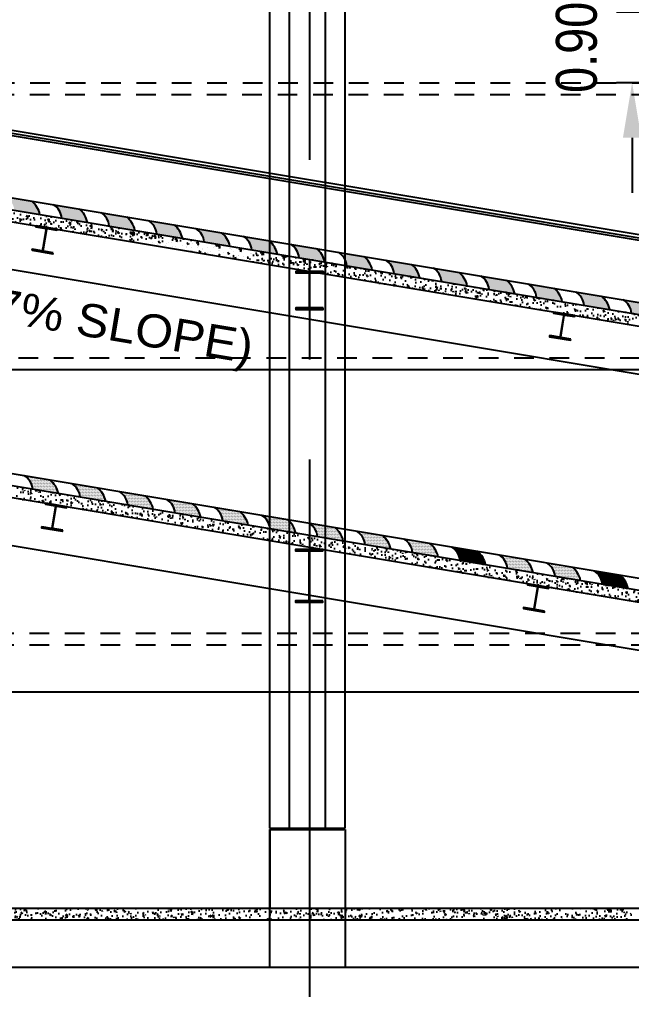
# Model space of a CAD drawing. Header units: millimetres. Extents: x 2148 to 2681, y 758 to 986.
# Drawn here: x 2193.5 to 2197.4, y 784.38 to 790.55 of the extents above; entities that cross this region are included whole.
import ezdxf

# ---------------------------------------------------------------- set-up
doc = ezdxf.new("R2010")
doc.units = ezdxf.units.MM
doc.linetypes.add('CENTER2', pattern=[28.575, 19.05, -3.175, 3.175, -3.175])
doc.linetypes.add('HIDDEN2', pattern=[0.1875, 0.125, -0.0625])
for name, color, linetype in [('0.4', 121, 'Continuous'), ('4CO', 4, 'Continuous'), ('D', 1, 'Continuous'), ('DR', 7, 'Continuous'), ('hacht', 8, 'Continuous'), ('HATCH', 8, 'Continuous'), ('S_GRID LINES', 252, 'Continuous')]:
    doc.layers.add(name, color=color, linetype=linetype)
doc.styles.add('ARIALNW', font='ARIALN.TTF')
doc.styles.add('MMTX$0$ESMX$0$X-OPTA1D', font='x-opta1d')
doc.dimstyles.new('DIM 200', dxfattribs={"dimtxt": 0.36, "dimasz": 0.35, "dimexe": 0.1, "dimexo": 0, "dimgap": 0.08, "dimtad": 1, "dimlfac": 2, "dimrnd": 0.005, "dimzin": 1, "dimdsep": 46, "dimtxsty": 'ARIALNW', "dimcen": 0.09, "dimclrd": 6, "dimclre": 6, "dimclrt": 13, "dimadec": 0, "dimazin": 0, "dimtfac": 1, "dimtofl": 0, "dimtmove": 2, "dimatfit": 3, "dimfxl": 1, "dimtolj": 1, "dimtzin": 0, "dimarcsym": 0})
pattern_1 = [(50, (280.88047, -748.60761), (0.0910923345, -0.0079695428), [0.009525, -0.104775]), (355, (280.88047, -748.60761), (-0.017621413, 0.0955283214), [0.00762, -0.08382]), (100.451, (280.88806, -748.60828), (0.0734712508, 0.087558344), [0.008095, -0.089045]), (46.1842, (280.88047, -748.58221), (0.1355395204, -0.021021164), [0.0142875, -0.1571625]), (96.6356, (280.89177, -748.58396), (0.118702117, 0.123712778), [0.0121425, -0.1335675]), (351.184, (280.88047, -748.58221), (0.118702303, 0.123712559), [0.01143, -0.12573]), (21, (280.89317, -748.58856), (0.07580744, -0.0511327593), [0.009525, -0.104775]), (326, (280.89317, -748.58856), (0.030901014, 0.092093983), [0.00762, -0.08382]), (71.4514, (280.89949, -748.59282), (0.1067082454, 0.040961429), [0.008095, -0.089045]), (37.5, (280.88047, -748.607613), (0.00154430163, 0.04227751944), [0, -0.082804, 0, -0.08509, 0, -0.0841375]), (7.5, (280.88047, -748.607613), (0.03340983126, 0.0500902874), [0, -0.048514, 0, -0.080899, 0, -0.0320675]), (327.5, (280.85215, -748.607613), (0.0677952976, -0.002864372), [0, -0.03175, 0, -0.09906, 0, -0.131445]), (317.5, (280.83945, -748.607613), (0.0740645907, 0.0127132455), [0, -0.041275, 0, -0.065786, 0, -0.093345])]
pattern_2 = [(360, (535.8163574, -718.4118884), (0.00238125, 0.0047625), [0, -0.0047625])]

# ---------------------------------------------------------------- blocks, each defined once
blk = doc.blocks.new('*D2219')
at = {"layer": 'D', "color": 6, "lineweight": -2, "transparency": 16777216}
for p, q in [((2197.3991, 790.9516), (2197.3991, 791.3016)), ((2197.6949, 790.6016), (2197.2991, 790.6016)), ((2197.6949, 790.1521), (2197.2991, 790.1521)), ((2197.3991, 789.8021), (2197.3991, 789.4521))]:
    blk.add_line(p, q, dxfattribs=at)
at = {"layer": 'D', "color": 6, "transparency": 16777216}
for points in [[(2197.3408, 790.9516), (2197.4575, 790.9516), (2197.3991, 790.6016)], [(2197.3408, 789.8021), (2197.4575, 789.8021), (2197.3991, 790.1521)]]:
    blk.add_solid(points, dxfattribs=at)
at = {"layer": 'Defpoints', "color": 0, "transparency": 16777216}
for p in [(2197.6949, 790.6016), (2197.3991, 790.1521), (2197.6949, 790.1521, 0)]:
    blk.add_point(p, dxfattribs=at)
at = {"layer": 'D', "color": 13, "transparency": 16777216, "insert": (2197.0464, 790.3769), "char_height": 0.26, "attachment_point": 5, "rotation": 90, "style": 'ARIALNW'}
blk.add_mtext('\\A1;0.90', dxfattribs=at)
blk = doc.blocks.new('*D2228')
at = {"layer": 'D', "color": 6, "lineweight": -2, "transparency": 16777216}
for p, q in [((2189.9962, 788.1673), (2189.9962, 783.446)), ((2198.4586, 786.2777), (2198.4586, 783.446)), ((2190.3462, 783.546), (2198.1086, 783.546))]:
    blk.add_line(p, q, dxfattribs=at)
at = {"layer": 'D', "color": 6, "transparency": 16777216}
for points in [[(2190.3462, 783.6043), (2190.3462, 783.4877), (2189.9962, 783.546)], [(2198.1086, 783.6043), (2198.1086, 783.4877), (2198.4586, 783.546)]]:
    blk.add_solid(points, dxfattribs=at)
at = {"layer": 'Defpoints', "color": 0, "transparency": 16777216}
for p in [(2189.9962, 788.1673), (2198.4586, 786.2777), (2198.4586, 783.546)]:
    blk.add_point(p, dxfattribs=at)
at = {"layer": 'D', "color": 13, "transparency": 16777216, "insert": (2194.2274, 783.7588), "char_height": 0.26, "attachment_point": 5, "style": 'ARIALNW'}
blk.add_mtext('\\A1;16.95', dxfattribs=at)

msp = doc.modelspace()

# ---------------------------------------------------------------- hatches: boundary and pattern name
at = {"layer": 'D'}
h = msp.add_hatch(dxfattribs=at)
h.set_pattern_fill('AR-CONC', color=256, scale=0.0005, style=0)
h.set_pattern_definition(pattern_1)
h.paths.add_polyline_path([(2192.3818995, 789.5236365), (2192.3346839, 789.4554807), (2193.6243083, 789.2401906), (2193.6491744, 789.3120774)])
h = msp.add_hatch(dxfattribs=at)
h.set_pattern_fill('DOTS', color=256, scale=0.001, angle=-1.41296279, style=0)
h.set_pattern_definition([(358.58703721, (227.8416362, -696.7735444), (0.0008326537856, 0.0015674447314), [0, -0.0015875])])
h.paths.add_polyline_path([(2193.5825199, 789.3992426), (2193.4192053, 789.4265064, -0.226428862), (2193.4720488, 789.3416468), (2193.634718, 789.3144908, 0.168391638)])
h = msp.add_hatch(dxfattribs=at)
h.set_pattern_fill('DOTS', color=256, scale=0.001, angle=-1.41296279, style=0)
h.set_pattern_definition([(358.58703721, (228.1434592, -696.8239308), (0.0008326537856, 0.0015674447314), [0, -0.0015875])])
h.paths.add_polyline_path([(2193.8843429, 789.3488562), (2193.7210283, 789.37612, -0.226428862), (2193.7738719, 789.2912604), (2193.936541, 789.2641044, 0.168391638)])
h = msp.add_hatch(dxfattribs=at)
h.set_pattern_fill('AR-CONC', color=256, scale=0.0005, style=0)
h.set_pattern_definition(pattern_1)
h.paths.add_polyline_path([(2193.6491744, 789.3120774), (2193.6243083, 789.2401906), (2195.0953139, 788.9946208), (2195.0953139, 789.0706587)])
h = msp.add_hatch(dxfattribs=at)
h.set_pattern_fill('DOTS', color=256, scale=0.001, angle=-1.41296279, style=0)
h.set_pattern_definition([(358.58703721, (228.4452822, -696.8743172), (0.0008326537856, 0.0015674447314), [0, -0.0015875])])
h.paths.add_polyline_path([(2194.186166, 789.2984699), (2194.0228514, 789.3257336, -0.226428862), (2194.0756949, 789.240874), (2194.238364, 789.213718, 0.168391638)])
h = msp.add_hatch(dxfattribs=at)
h.set_pattern_fill('DOTS', color=256, scale=0.001, angle=-1.41296279, style=0)
h.set_pattern_definition([(358.58703721, (228.7471053, -696.9247035), (0.0008326537856, 0.0015674447314), [0, -0.0015875])])
h.paths.add_polyline_path([(2194.487989, 789.2480835), (2194.3246744, 789.2753473, -0.226428862), (2194.3775179, 789.1904876), (2194.5401871, 789.1633316, 0.168391638)])
h = msp.add_hatch(dxfattribs=at)
h.set_pattern_fill('DOTS', color=256, scale=0.001, angle=-1.41296279, style=0)
h.set_pattern_definition([(358.58703721, (229.0489283, -696.97509), (0.0008326537856, 0.0015674447314), [0, -0.0015875])])
h.paths.add_polyline_path([(2194.789812, 789.1976971), (2194.6264974, 789.2249609, -0.226428862), (2194.679341, 789.1401013), (2194.8420101, 789.1129453, 0.168391638)])
h = msp.add_hatch(dxfattribs=at)
h.set_pattern_fill('DOTS', color=256, scale=0.001, angle=-1.41296279, style=0)
h.set_pattern_definition([(358.58703721, (229.3507513, -697.0254763), (0.0008326537856, 0.0015674447314), [0, -0.0015875])])
h.paths.add_polyline_path([(2195.0916351, 789.1473107), (2194.9283205, 789.1745745, -0.226428862), (2194.981164, 789.0897149), (2195.1438331, 789.0625589, 0.168391638)])
h = msp.add_hatch(dxfattribs=at)
h.set_pattern_fill('DOTS', color=256, scale=0.001, angle=-1.41296279, style=0)
h.set_pattern_definition([(358.58703721, (229.6525744, -697.0758627), (0.0008326537856, 0.0015674447314), [0, -0.0015875])])
h.paths.add_polyline_path([(2195.3934581, 789.0969244), (2195.2301435, 789.1241881, -0.226428862), (2195.282987, 789.0393285), (2195.4456562, 789.0121725, 0.168391638)])
h = msp.add_hatch(dxfattribs=at)
h.set_pattern_fill('AR-CONC', color=256, scale=0.0005, style=0)
h.set_pattern_definition(pattern_1)
h.paths.add_polyline_path([(2195.4496079, 789.0115128), (2195.4496079, 788.9354749), (2195.5756278, 788.9144371), (2195.5756278, 788.990475)])
h.paths.add_polyline_path([(2195.348361, 789.028415), (2195.348361, 788.9523771), (2195.4349946, 788.9523771), (2195.4349946, 788.9438039), (2195.399716, 788.9438039), (2195.4496079, 788.9354749), (2195.4496079, 789.0115128)])
h.paths.add_polyline_path([(2195.2207084, 789.0497253), (2195.2207084, 788.9736874), (2195.348361, 788.9523771), (2195.348361, 789.028415)])
h.paths.add_polyline_path([(2195.0953139, 789.0706587), (2195.0953139, 788.9946208), (2195.2207084, 788.9736874), (2195.2207084, 789.0497253)])
h = msp.add_hatch(dxfattribs=at)
h.set_pattern_fill('DOTS', color=256, scale=0.001, angle=-1.41296279, style=0)
h.set_pattern_definition([(358.58703721, (229.9543974, -697.126249), (0.0008326537856, 0.0015674447314), [0, -0.0015875])])
h.paths.add_polyline_path([(2195.6952811, 789.046538), (2195.5319665, 789.0738017, -0.226428862), (2195.5848101, 788.9889421), (2195.7474792, 788.9617861, 0.168391638)])
h = msp.add_hatch(dxfattribs=at)
h.set_pattern_fill('DOTS', color=256, scale=0.001, angle=-1.41296279, style=0)
h.set_pattern_definition([(358.58703721, (230.2562204, -697.1766354), (0.0008326537856, 0.0015674447314), [0, -0.0015875])])
h.paths.add_polyline_path([(2195.9971042, 788.9961516), (2195.8337896, 789.0234154, -0.226428862), (2195.8866331, 788.9385558), (2196.0493022, 788.9113998, 0.168391638)])
h = msp.add_hatch(dxfattribs=at)
h.set_pattern_fill('AR-CONC', color=256, scale=0.0005, style=0)
h.set_pattern_definition(pattern_1)
h.paths.add_polyline_path([(2195.5756278, 788.990475), (2195.5756278, 788.9144371), (2196.4034386, 788.7762423), (2196.4465611, 788.8450813)])
h = msp.add_hatch(dxfattribs=at)
h.set_pattern_fill('DOTS', color=256, scale=0.001, angle=-1.41296279, style=0)
h.set_pattern_definition([(358.58703721, (230.5580435, -697.2270218), (0.0008326537856, 0.0015674447314), [0, -0.0015875])])
h.paths.add_polyline_path([(2196.2989272, 788.9457652), (2196.1356126, 788.973029, -0.226428862), (2196.1884561, 788.8881694), (2196.3511253, 788.8610134, 0.168391638)])
h = msp.add_hatch(dxfattribs=at)
h.set_pattern_fill('DOTS', color=256, scale=0.001, angle=-1.41296279, style=0)
h.set_pattern_definition([(358.58703721, (230.8598665, -697.2774082), (0.0008326537856, 0.0015674447314), [0, -0.0015875])])
h.paths.add_polyline_path([(2196.6007502, 788.8953789), (2196.4374356, 788.9226426, -0.226428862), (2196.4902792, 788.837783), (2196.6529483, 788.810627, 0.168391638)])
h = msp.add_hatch(dxfattribs=at)
h.set_pattern_fill('AR-CONC', color=256, scale=0.0005, style=0)
h.set_pattern_definition(pattern_1)
h.paths.add_polyline_path([(2196.4465611, 788.8450813), (2196.4034386, 788.7762423), (2197.4173681, 788.6069768), (2197.4549496, 788.6767408)])
h = msp.add_hatch(dxfattribs=at)
h.set_pattern_fill('DOTS', color=256, scale=0.001, angle=-1.41296279, style=0)
h.set_pattern_definition([(358.58703721, (231.1616895, -697.3277946), (0.0008326537856, 0.0015674447314), [0, -0.0015875])])
h.paths.add_polyline_path([(2196.9025733, 788.8449925), (2196.7392587, 788.8722562, -0.226428862), (2196.7921022, 788.7873966), (2196.9547713, 788.7602406, 0.168391638)])
h = msp.add_hatch(dxfattribs=at)
h.set_pattern_fill('DOTS', color=256, scale=0.001, angle=-1.41296279, style=0)
h.set_pattern_definition([(358.58703721, (231.4635126, -697.378181), (0.0008326537856, 0.0015674447314), [0, -0.0015875])])
h.paths.add_polyline_path([(2197.2043963, 788.7946061), (2197.0410817, 788.8218699, -0.226428862), (2197.0939252, 788.7370102), (2197.2565944, 788.7098542, 0.168391638)])
h = msp.add_hatch(dxfattribs=at)
h.set_pattern_fill('DOTS', color=256, scale=0.001, angle=-1.41296279, style=0)
h.set_pattern_definition([(358.58703721, (231.7653356, -697.4285673), (0.0008326537856, 0.0015674447314), [0, -0.0015875])])
h.paths.add_polyline_path([(2197.5062193, 788.7442197), (2197.3429047, 788.7714835, -0.226428862), (2197.3957483, 788.6866239), (2197.5584174, 788.6594679, 0.168391638)])
h = msp.add_hatch(dxfattribs=at)
h.set_pattern_fill('AR-CONC', color=256, scale=0.0005, style=0)
h.set_pattern_definition(pattern_1)
h.paths.add_polyline_path([(2192.7662321, 787.7048813), (2192.7662321, 787.6288434), (2194.004807, 787.4220756), (2194.004807, 787.4981135)])
h = msp.add_hatch(dxfattribs=at)
h.set_pattern_fill('DOTS', color=256, scale=0.003, style=0)
h.set_pattern_definition(pattern_2)
h.paths.add_polyline_path([(2193.6995152, 787.6251168), (2193.5362006, 787.6523806, -0.226428862), (2193.5890441, 787.567521), (2193.7517133, 787.540365, 0.168391638)])
h = msp.add_hatch(dxfattribs=at)
h.set_pattern_fill('DOTS', color=256, scale=0.003, style=0)
h.set_pattern_definition(pattern_2)
h.paths.add_polyline_path([(2194.0013382, 787.5747305), (2193.8380236, 787.6019942, -0.226428862), (2193.8908672, 787.5171346), (2194.0535363, 787.4899786, 0.168391638)])
h = msp.add_hatch(dxfattribs=at)
h.set_pattern_fill('DOTS', color=256, scale=0.003, style=0)
h.set_pattern_definition(pattern_2)
h.paths.add_polyline_path([(2194.3031613, 787.5243441), (2194.1398467, 787.5516078, -0.226428862), (2194.1926902, 787.4667482), (2194.3553593, 787.4395922, 0.168391638)])
h = msp.add_hatch(dxfattribs=at)
h.set_pattern_fill('AR-CONC', color=256, scale=0.0005, style=0)
h.set_pattern_definition(pattern_1)
h.paths.add_polyline_path([(2194.004807, 787.4981135), (2194.004807, 787.4220756), (2195.0953139, 787.2400262), (2195.0953139, 787.3160641)])
h = msp.add_hatch(dxfattribs=at)
h.set_pattern_fill('DOTS', color=256, scale=0.003, style=0)
h.set_pattern_definition(pattern_2)
h.paths.add_polyline_path([(2194.6049843, 787.4739577), (2194.4416697, 787.5012215, -0.226428862), (2194.4945132, 787.4163618), (2194.6571824, 787.3892058, 0.168391638)])
h = msp.add_hatch(dxfattribs=at)
h.set_pattern_fill('DOTS', color=256, scale=0.003, style=0)
h.set_pattern_definition(pattern_2)
h.paths.add_polyline_path([(2194.9068073, 787.4235713), (2194.7434927, 787.4508351, -0.226428862), (2194.7963363, 787.3659755), (2194.9590054, 787.3388195, 0.168391638)])
h = msp.add_hatch(dxfattribs=at)
h.set_pattern_fill('DOTS', color=256, scale=0.003, style=0)
h.set_pattern_definition(pattern_2)
h.paths.add_polyline_path([(2195.2086304, 787.3731849), (2195.0453158, 787.4004487, -0.226428862), (2195.0981593, 787.3155891), (2195.2608284, 787.2884331, 0.168391638)])
h = msp.add_hatch(dxfattribs=at)
h.set_pattern_fill('AR-CONC', color=256, scale=0.0005, style=0)
h.set_pattern_definition(pattern_1)
h.paths.add_polyline_path([(2195.5756278, 787.1598425), (2195.5756278, 787.2358804), (2195.4496079, 787.2569182), (2195.4496079, 787.1808803)])
h.paths.add_polyline_path([(2195.348361, 787.2738204), (2195.348361, 787.1977825), (2195.4292463, 787.1842795), (2195.4496079, 787.1842795), (2195.4496079, 787.2569182)])
h.paths.add_polyline_path([(2195.348361, 787.1977825), (2195.348361, 787.2738204), (2195.2207084, 787.2951307), (2195.2207084, 787.2190928)])
h.paths.add_polyline_path([(2195.0953139, 787.3160641), (2195.0953139, 787.2400262), (2195.2207084, 787.2190928), (2195.2207084, 787.2951307)])
h = msp.add_hatch(dxfattribs=at)
h.set_pattern_fill('DOTS', color=256, scale=0.003, style=0)
h.set_pattern_definition(pattern_2)
h.paths.add_polyline_path([(2195.5104534, 787.3227986), (2195.3471388, 787.3500623, -0.226428862), (2195.3999823, 787.2652027), (2195.5626515, 787.2380467, 0.168391638)])
h = msp.add_hatch(dxfattribs=at)
h.set_pattern_fill('DOTS', color=256, scale=0.003, style=0)
h.set_pattern_definition(pattern_2)
h.paths.add_polyline_path([(2195.8122764, 787.2724122), (2195.6489618, 787.299676, -0.226428862), (2195.7018054, 787.2148163), (2195.8644745, 787.1876603, 0.168391638)])
h = msp.add_hatch(dxfattribs=at)
h.set_pattern_fill('AR-CONC', color=256, scale=0.0005, style=0)
h.set_pattern_definition(pattern_1)
h.paths.add_polyline_path([(2195.5756278, 787.2358804), (2195.5756278, 787.1598425), (2196.408964, 787.0207253), (2196.4321744, 787.0928884)])
h = msp.add_hatch(dxfattribs=at)
h.set_pattern_fill('DOTS', color=256, scale=0.003, style=0)
h.set_pattern_definition(pattern_2)
h.paths.add_polyline_path([(2196.1140995, 787.2220258), (2195.9507849, 787.2492896, -0.226428862), (2196.0036284, 787.16443), (2196.1662975, 787.137274, 0.168391638)])
h = msp.add_hatch(dxfattribs=at)
h.set_pattern_fill('DOTS', color=256, scale=0.003, style=0)
h.set_pattern_definition(pattern_2)
h.paths.add_polyline_path([(2196.4159225, 787.1716394), (2196.2526079, 787.1989032, -0.226428862), (2196.3054514, 787.1140436), (2196.4681206, 787.0868876, 0.168391638)])
h = msp.add_hatch(dxfattribs=at)
h.set_pattern_fill('DOTS', color=256, scale=0.003, style=0)
h.set_pattern_definition(pattern_2)
h.paths.add_polyline_path([(2196.7177455, 787.1212531), (2196.5544309, 787.1485168, -0.226428862), (2196.6072745, 787.0636572), (2196.7699436, 787.0365012, 0.168391638)])
h = msp.add_hatch(dxfattribs=at)
h.set_pattern_fill('AR-CONC', color=256, scale=0.0005, style=0)
h.set_pattern_definition(pattern_1)
h.paths.add_polyline_path([(2197.6064234, 786.8208213), (2197.6442348, 786.8905469), (2196.4321744, 787.0928884), (2196.408964, 787.0207253)])
h = msp.add_hatch(dxfattribs=at)
h.set_pattern_fill('DOTS', color=256, scale=0.003, style=0)
h.set_pattern_definition(pattern_2)
h.paths.add_polyline_path([(2197.0195686, 787.0708667), (2196.856254, 787.0981304, -0.226428862), (2196.9090975, 787.0132708), (2197.0717666, 786.9861148, 0.168391638)])
h = msp.add_hatch(dxfattribs=at)
h.set_pattern_fill('DOTS', color=256, scale=0.003, style=0)
h.set_pattern_definition(pattern_2)
h.paths.add_polyline_path([(2197.3213916, 787.0204803), (2197.158077, 787.0477441, -0.226428862), (2197.2109205, 786.9628845), (2197.3735897, 786.9357285, 0.168391638)])
h = msp.add_hatch(dxfattribs=at)
h.set_pattern_fill('AR-CONC', color=256, scale=0.0005, style=0)
h.set_pattern_definition(pattern_1)
h.paths.add_polyline_path([(2193.624921, 784.9021405), (2192.4928299, 784.9021405), (2192.4928299, 784.8271405), (2193.624921, 784.8271405)])
h = msp.add_hatch(dxfattribs=at)
h.set_pattern_fill('AR-CONC', color=256, scale=0.0005, style=0)
h.set_pattern_definition(pattern_1)
h.paths.add_polyline_path([(2194.9730179, 784.9021405), (2193.6180959, 784.9021405), (2193.6180959, 784.8271405), (2194.9730179, 784.8271405)])
h = msp.add_hatch(dxfattribs=at)
h.set_pattern_fill('AR-CONC', color=256, scale=0.0005, style=0)
h.set_pattern_definition(pattern_1)
h.paths.add_polyline_path([(2196.2605465, 784.9021405), (2194.9730179, 784.9021405), (2194.9730179, 784.8271405), (2196.2605465, 784.8271405)])
h = msp.add_hatch(dxfattribs=at)
h.set_pattern_fill('AR-CONC', color=256, scale=0.0005, style=0)
h.set_pattern_definition(pattern_1)
h.paths.add_polyline_path([(2197.3926375, 784.9021405), (2196.2605465, 784.9021405), (2196.2605465, 784.8271405), (2197.3926375, 784.8271405)])
at = {"layer": 'HATCH', "ltscale": 0.5}
h = msp.add_hatch(dxfattribs=at)
h.set_pattern_fill('ANSI31', color=256, scale=0.006687, angle=-9.56497205, style=0)
h.set_pattern_definition([(35.4350279525, (55082.19571165, -6258.9963072), (-0.000484630131475, 0.000681058676674), [])])
edge = h.paths.add_edge_path()
edge.add_line((2193.7186605, 789.0703143), (2193.6564729, 789.0807935))
edge.add_arc((2193.6569062, 789.083365), 0.0026078, 164.53229502, 260.43502787, ccw=False)
edge.add_line((2193.6543929, 789.0840605), (2193.6775696, 789.2216009))
edge.add_arc((2193.6801721, 789.2214343), 0.0026078, 80.06958249, 176.33776068, ccw=False)
edge.add_line((2193.6806218, 789.224003), (2193.742793, 789.2135267))
edge.add_line((2193.742793, 789.2135267), (2193.7439042, 789.2201208))
edge.add_line((2193.7439042, 789.2201208), (2193.6106347, 789.2425778))
edge.add_line((2193.6106347, 789.2425778), (2193.6095236, 789.2359837))
edge.add_line((2193.6095236, 789.2359837), (2193.6715138, 789.2255378))
edge.add_arc((2193.6710969, 789.2229636), 0.0026078, -13.8570655, 80.80047312, ccw=False)
edge.add_line((2193.6736288, 789.222339), (2193.6504278, 789.0846546))
edge.add_arc((2193.6478311, 789.0848943), 0.0026078, 260.43502831, 354.7271216, ccw=False)
edge.add_line((2193.6473977, 789.0823227), (2193.5853911, 789.0927714))
edge.add_line((2193.5853911, 789.0927714), (2193.5842799, 789.0861772))
edge.add_line((2193.5842799, 789.0861772), (2193.7175493, 789.0637202))
edge.add_line((2193.7175493, 789.0637202), (2193.7186605, 789.0703143))
h = msp.add_hatch(dxfattribs=at)
h.set_pattern_fill('ANSI31', color=256, scale=0.008573, style=0)
h.set_pattern_definition([(45, (70559.9987871, 3145.3427068), (-0.000757771095196, 0.000757771095196), [])])
edge = h.paths.add_edge_path()
edge.add_line((2195.4349946, 788.7192714), (2195.3541429, 788.7192714))
edge.add_arc((2195.3541429, 788.7226148), 0.0033433, 174.09726707, 269.99999992, ccw=False)
edge.add_line((2195.3508173, 788.7229586), (2195.3508173, 788.9401168))
edge.add_arc((2195.3541429, 788.9404606), 0.0033433, 89.63455454, 185.90273272, ccw=False)
edge.add_line((2195.3541642, 788.9438039), (2195.4349946, 788.9438039))
edge.add_line((2195.4349946, 788.9438039), (2195.4349946, 788.9523771))
edge.add_line((2195.4349946, 788.9523771), (2195.2617275, 788.9523771))
edge.add_line((2195.2617275, 788.9523771), (2195.2617275, 788.9438039))
edge.add_line((2195.2617275, 788.9438039), (2195.3423227, 788.9438039))
edge.add_arc((2195.342344, 788.9404606), 0.0033433, -4.29209344, 90.36544518, ccw=False)
edge.add_line((2195.345678, 788.9402104), (2195.345678, 788.722865))
edge.add_arc((2195.342344, 788.7226148), 0.0033433, -89.99999963, 4.29209365, ccw=False)
edge.add_line((2195.342344, 788.7192714), (2195.2617275, 788.7192714))
edge.add_line((2195.2617275, 788.7192714), (2195.2617275, 788.7106982))
edge.add_line((2195.2617275, 788.7106982), (2195.4349946, 788.7106982))
edge.add_line((2195.4349946, 788.7106982), (2195.4349946, 788.7192714))
h = msp.add_hatch(dxfattribs=at)
h.set_pattern_fill('ANSI31', color=256, scale=0.006687, angle=-9.56497205, style=0)
h.set_pattern_definition([(35.4350279525, (55085.4863171, -6259.5456413), (-0.000484630131475, 0.000681058676674), [])])
edge = h.paths.add_edge_path()
edge.add_line((2197.0092659, 788.5209802), (2196.9470784, 788.5314594))
edge.add_arc((2196.9475117, 788.5340309), 0.0026078, 164.53229503, 260.43502787, ccw=False)
edge.add_line((2196.9449983, 788.5347264), (2196.9681751, 788.6722668))
edge.add_arc((2196.9707775, 788.6721002), 0.0026078, 80.06958249, 176.33776067, ccw=False)
edge.add_line((2196.9712273, 788.6746689), (2197.0333984, 788.6641926))
edge.add_line((2197.0333984, 788.6641926), (2197.0345096, 788.6707867))
edge.add_line((2197.0345096, 788.6707867), (2196.9012402, 788.6932437))
edge.add_line((2196.9012402, 788.6932437), (2196.900129, 788.6866496))
edge.add_line((2196.900129, 788.6866496), (2196.9621193, 788.6762037))
edge.add_arc((2196.9617024, 788.6736295), 0.0026078, -13.85706551, 80.80047311, ccw=False)
edge.add_line((2196.9642343, 788.6730049), (2196.9410333, 788.5353205))
edge.add_arc((2196.9384365, 788.5355601), 0.0026078, 260.43502832, 354.7271216, ccw=False)
edge.add_line((2196.9380032, 788.5329886), (2196.8759965, 788.5434373))
edge.add_line((2196.8759965, 788.5434373), (2196.8748853, 788.5368431))
edge.add_line((2196.8748853, 788.5368431), (2197.0081548, 788.5143861))
edge.add_line((2197.0081548, 788.5143861), (2197.0092659, 788.5209802))
h = msp.add_hatch(dxfattribs=at)
h.set_pattern_fill('ANSI31', color=256, scale=0.006687, angle=-9.56497205, style=0)
h.set_pattern_definition([(35.4350279525, (55082.2563993, -6260.761033), (-0.000484630131475, 0.000681058676674), [])])
edge = h.paths.add_edge_path()
edge.add_line((2193.7793481, 787.3055886), (2193.7171605, 787.3160677))
edge.add_arc((2193.7175939, 787.3186392), 0.0026078, 164.53229503, 260.43502788, ccw=False)
edge.add_line((2193.7150805, 787.3193347), (2193.7382573, 787.4568751))
edge.add_arc((2193.7408597, 787.4567085), 0.0026078, 80.06958249, 176.33776068, ccw=False)
edge.add_line((2193.7413094, 787.4592773), (2193.8034806, 787.4488009))
edge.add_line((2193.8034806, 787.4488009), (2193.8045918, 787.455395))
edge.add_line((2193.8045918, 787.455395), (2193.6713224, 787.4778521))
edge.add_line((2193.6713224, 787.4778521), (2193.6702112, 787.4712579))
edge.add_line((2193.6702112, 787.4712579), (2193.7322015, 787.460812))
edge.add_arc((2193.7317846, 787.4582378), 0.0026078, -13.8570655, 80.80047312, ccw=False)
edge.add_line((2193.7343165, 787.4576132), (2193.7111155, 787.3199288))
edge.add_arc((2193.7085187, 787.3201685), 0.0026078, 260.43502831, 354.72712159, ccw=False)
edge.add_line((2193.7080854, 787.3175969), (2193.6460787, 787.3280456))
edge.add_line((2193.6460787, 787.3280456), (2193.6449675, 787.3214515))
edge.add_line((2193.6449675, 787.3214515), (2193.7782369, 787.2989944))
edge.add_line((2193.7782369, 787.2989944), (2193.7793481, 787.3055886))
h = msp.add_hatch(dxfattribs=at)
h.set_pattern_fill('ANSI31', color=256, scale=0.008573, style=0)
h.set_pattern_definition([(45, (70559.9970051, 3143.5746092), (-0.000757771095196, 0.000757771095196), [])])
edge = h.paths.add_edge_path()
edge.add_line((2195.4332125, 786.857631), (2195.3523608, 786.857631))
edge.add_arc((2195.3523608, 786.8609743), 0.0033433, 174.09726707, 269.99999992, ccw=False)
edge.add_line((2195.3490353, 786.8613182), (2195.3490353, 787.1720192))
edge.add_arc((2195.3523608, 787.172363), 0.0033433, 89.63455454, 185.90273272, ccw=False)
edge.add_line((2195.3523822, 787.1757063), (2195.4332125, 787.1757063))
edge.add_line((2195.4332125, 787.1757063), (2195.4332125, 787.1842795))
edge.add_line((2195.4332125, 787.1842795), (2195.2599455, 787.1842795))
edge.add_line((2195.2599455, 787.1842795), (2195.2599455, 787.1757063))
edge.add_line((2195.2599455, 787.1757063), (2195.3405407, 787.1757063))
edge.add_arc((2195.340562, 787.172363), 0.0033433, -4.29209344, 90.36544518, ccw=False)
edge.add_line((2195.3438959, 787.1721128), (2195.3438959, 786.8612246))
edge.add_arc((2195.340562, 786.8609743), 0.0033433, -89.99999963, 4.29209365, ccw=False)
edge.add_line((2195.340562, 786.857631), (2195.2599455, 786.857631))
edge.add_line((2195.2599455, 786.857631), (2195.2599455, 786.8490578))
edge.add_line((2195.2599455, 786.8490578), (2195.4332125, 786.8490578))
edge.add_line((2195.4332125, 786.8490578), (2195.4332125, 786.857631))
h = msp.add_hatch(dxfattribs=at)
h.set_pattern_fill('ANSI31', color=256, scale=0.006687, angle=-9.56497205, style=0)
h.set_pattern_definition([(35.4350279525, (55085.32001365, -6261.2746862), (-0.000484630131475, 0.000681058676674), [])])
edge = h.paths.add_edge_path()
edge.add_line((2196.8429625, 786.7919354), (2196.7807749, 786.8024145))
edge.add_arc((2196.7812082, 786.8049861), 0.0026078, 164.53229502, 260.43502788, ccw=False)
edge.add_line((2196.7786949, 786.8056815), (2196.8018716, 786.9432219))
edge.add_arc((2196.8044741, 786.9430554), 0.0026078, 80.06958249, 176.33776068, ccw=False)
edge.add_line((2196.8049238, 786.9456241), (2196.867095, 786.9351477))
edge.add_line((2196.867095, 786.9351477), (2196.8682062, 786.9417418))
edge.add_line((2196.8682062, 786.9417418), (2196.7349367, 786.9641989))
edge.add_line((2196.7349367, 786.9641989), (2196.7338256, 786.9576048))
edge.add_line((2196.7338256, 786.9576048), (2196.7958158, 786.9471589))
edge.add_arc((2196.7953989, 786.9445846), 0.0026078, -13.8570655, 80.80047312, ccw=False)
edge.add_line((2196.7979308, 786.94396), (2196.7747298, 786.8062756))
edge.add_arc((2196.7721331, 786.8065153), 0.0026078, 260.43502831, 354.7271216, ccw=False)
edge.add_line((2196.7716997, 786.8039438), (2196.7096931, 786.8143924))
edge.add_line((2196.7096931, 786.8143924), (2196.7085819, 786.8077983))
edge.add_line((2196.7085819, 786.8077983), (2196.8418513, 786.7853413))
edge.add_line((2196.8418513, 786.7853413), (2196.8429625, 786.7919354))

# ---------------------------------------------------------------- linework, layer by layer
at = {"color": 2}
for p, q in [((2190.2278948, 789.8071884, 0), (2198.4550503, 788.433746, 0)), ((2189.9720182, 788.0953099, 0), (2198.4469778, 786.680499, 0))]:
    msp.add_line(p, q, dxfattribs=at)
at = {"ltscale": 0.05}
for p, q in [((2195.0953139, 785.411652, 0), (2195.5756278, 785.411652, 0)), ((2195.0953139, 785.411652, -0.0000001), (2195.5756278, 785.411652, -0.0000001)), ((2195.2207084, 785.411652, 0), (2195.4496079, 785.411652, 0))]:
    msp.add_line(p, q, dxfattribs=at)
at = {"layer": '0.4', "color": 4, "ltscale": 0.5}
for p, q in [((2190.2367056, 789.8817554, 0), (2198.4638865, 788.5083087, 0)), ((2189.996172, 788.1673155, 0), (2198.4586034, 786.7545961, 0))]:
    msp.add_line(p, q, dxfattribs=at)
at = {"layer": '4CO', "ltscale": 0.5}
for p, q in [((2195.0953139, 785.4021405, 0), (2195.0953139, 784.9021405, 0)), ((2195.5756278, 785.4021405, 0), (2195.5756278, 784.9021405, 0))]:
    msp.add_line(p, q, dxfattribs=at)
at = {"layer": '4CO'}
msp.add_line((2177.5935748, 784.5271405, 0), (2217.5266552, 784.5271405, 0), dxfattribs=at)
at = {"layer": 'D', "color": 8, "ltscale": 0.5}
for p, q in [((2195.0953139, 785.411652, -0.0000001), (2195.0953139, 791.8271405, -0.0000001)), ((2195.5756278, 785.411652, 0), (2195.5756278, 791.8271405, 0)), ((2190.2046734, 790.3940222, 0), (2198.5227947, 789.005394, 0)), ((2190.2046734, 790.3737455, 0), (2198.5017004, 788.9886387, 0)), ((2190.3249301, 790.3384622, 0), (2198.4999332, 788.9737261, 0))]:
    msp.add_line(p, q, dxfattribs=at)
at = {"layer": 'D', "color": 3, "ltscale": 0.5}
for p, q in [((2195.2207084, 785.411652, 0), (2195.2207084, 791.8271405, 0)), ((2195.4496079, 785.411652, 0), (2195.4496079, 791.8271405, 0))]:
    msp.add_line(p, q, dxfattribs=at)
at = {"layer": 'D', "ltscale": 0.5}
for p, q in [((2195.0950025, 785.411652, 0), (2195.5753139, 785.411652, 0)), ((2195.0953139, 785.411652, 0), (2195.5756252, 785.411652, 0))]:
    msp.add_line(p, q, dxfattribs=at)
at = {"layer": 'D', "color": 3, "ltscale": 0.5}
for points, elevation in [([(2193.7186605, 789.0703143), (2193.6564729, 789.0807935, -0.444720244), (2193.6543929, 789.0840605), (2193.6775696, 789.2216009, -0.446631522), (2193.6806218, 789.224003), (2193.742793, 789.2135267), (2193.7439042, 789.2201208), (2193.6106347, 789.2425778), (2193.6095236, 789.2359837), (2193.6715138, 789.2255378, -0.438228127), (2193.6736288, 789.222339), (2193.6504278, 789.0846546, -0.436328672), (2193.6473977, 789.0823227), (2193.5853911, 789.0927714), (2193.5842799, 789.0861772), (2193.7175493, 789.0637202)], -0.0000004), ([(2195.4349946, 788.7192714), (2195.3541429, 788.7192714, -0.444720244), (2195.3508173, 788.7229586), (2195.3508173, 788.9401168, -0.446631522), (2195.3541642, 788.9438039), (2195.4349946, 788.9438039), (2195.4349946, 788.9523771), (2195.2617275, 788.9523771), (2195.2617275, 788.9438039), (2195.3423227, 788.9438039, -0.438228127), (2195.345678, 788.9402104), (2195.345678, 788.722865, -0.436328672), (2195.342344, 788.7192714), (2195.2617275, 788.7192714), (2195.2617275, 788.7106982), (2195.4349946, 788.7106982)], 0), ([(2197.0092659, 788.5209802), (2196.9470784, 788.5314594, -0.444720244), (2196.9449983, 788.5347264), (2196.9681751, 788.6722668, -0.446631522), (2196.9712273, 788.6746689), (2197.0333984, 788.6641926), (2197.0345096, 788.6707867), (2196.9012402, 788.6932437), (2196.900129, 788.6866496), (2196.9621193, 788.6762037, -0.438228127), (2196.9642343, 788.6730049), (2196.9410333, 788.5353205, -0.436328672), (2196.9380032, 788.5329886), (2196.8759965, 788.5434373), (2196.8748853, 788.5368431), (2197.0081548, 788.5143861)], -0.0000004), ([(2193.7793481, 787.3055886), (2193.7171605, 787.3160677, -0.444720244), (2193.7150805, 787.3193347), (2193.7382573, 787.4568751, -0.446631522), (2193.7413094, 787.4592773), (2193.8034806, 787.4488009), (2193.8045918, 787.455395), (2193.6713224, 787.4778521), (2193.6702112, 787.4712579), (2193.7322015, 787.460812, -0.438228127), (2193.7343165, 787.4576132), (2193.7111155, 787.3199288, -0.436328672), (2193.7080854, 787.3175969), (2193.6460787, 787.3280456), (2193.6449675, 787.3214515), (2193.7782369, 787.2989944)], -0.0000004), ([(2195.4332125, 786.857631), (2195.3523608, 786.857631, -0.444720244), (2195.3490353, 786.8613182), (2195.3490353, 787.1720192, -0.446631522), (2195.3523822, 787.1757063), (2195.4332125, 787.1757063), (2195.4332125, 787.1842795), (2195.2599455, 787.1842795), (2195.2599455, 787.1757063), (2195.3405407, 787.1757063, -0.438228127), (2195.3438959, 787.1721128), (2195.3438959, 786.8612246, -0.436328672), (2195.340562, 786.857631), (2195.2599455, 786.857631), (2195.2599455, 786.8490578), (2195.4332125, 786.8490578)], 0), ([(2196.8429625, 786.7919354), (2196.7807749, 786.8024145, -0.444720244), (2196.7786949, 786.8056815), (2196.8018716, 786.9432219, -0.446631522), (2196.8049238, 786.9456241), (2196.867095, 786.9351477), (2196.8682062, 786.9417418), (2196.7349367, 786.9641989), (2196.7338256, 786.9576048), (2196.7958158, 786.9471589, -0.438228127), (2196.7979308, 786.94396), (2196.7747298, 786.8062756, -0.436328672), (2196.7716997, 786.8039438), (2196.7096931, 786.8143924), (2196.7085819, 786.8077983), (2196.8418513, 786.7853413)], -0.0000004)]:
    msp.add_lwpolyline(points, format="xyb", close=True, dxfattribs=dict(at, elevation=elevation))
at = {"layer": 'D', "color": 3, "ltscale": 0.5, "elevation": 0}
msp.add_lwpolyline([(2195.1070676, 785.411652), (2195.5641339, 785.411652), (2195.5641339, 785.399747), (2195.1070676, 785.399747)], close=True, dxfattribs=at)
at = {"layer": 'D'}
for centre, radius, start, end in [((2193.4863613, 789.2815691, 0.0000015), 0.1519656, 12.51169582, 50.74552628), ((2193.6585603, 789.278337, 0.0000015), 0.1160335, 6.39466225, 57.42779232), ((2193.7881843, 789.2311827, 0.0000015), 0.1519656, 12.51169582, 50.74552628), ((2193.9603833, 789.2279506, 0.0000015), 0.1160335, 6.39466225, 57.42779232), ((2194.0900074, 789.1807964, 0.0000015), 0.1519656, 12.51169582, 50.74552628), ((2194.2622064, 789.1775643, 0.0000015), 0.1160335, 6.39466225, 57.42779232), ((2194.3918304, 789.13041, 0.0000015), 0.1519656, 12.51169582, 50.74552628), ((2194.5640294, 789.1271779, 0.0000015), 0.1160335, 6.39466225, 57.42779232), ((2194.6936534, 789.0800236, 0.0000015), 0.1519656, 12.51169582, 50.74552628), ((2194.8658525, 789.0767915, 0.0000015), 0.1160335, 6.39466225, 57.42779232), ((2194.9954765, 789.0296372, 0.0000015), 0.1519656, 12.51169582, 50.74552628), ((2195.1676755, 789.0264051, 0.0000015), 0.1160335, 6.39466225, 57.42779232), ((2195.2972995, 788.9792509, 0.0000015), 0.1519656, 12.51169582, 50.74552628), ((2195.4694985, 788.9760187, 0.0000015), 0.1160335, 6.39466225, 57.42779232), ((2195.5991225, 788.9288645, 0.0000015), 0.1519656, 12.51169582, 50.74552628), ((2195.7713216, 788.9256324, 0.0000015), 0.1160335, 6.39466225, 57.42779232), ((2195.9009456, 788.8784781, 0.0000015), 0.1519656, 12.51169582, 50.74552628), ((2196.0731446, 788.875246, 0.0000015), 0.1160335, 6.39466225, 57.42779232), ((2196.2027686, 788.8280917, 0.0000015), 0.1519656, 12.51169582, 50.74552628), ((2196.3749676, 788.8248596, 0.0000015), 0.1160335, 6.39466225, 57.42779232), ((2196.5045916, 788.7777053, 0.0000015), 0.1519656, 12.51169582, 50.74552628), ((2196.6767907, 788.7744732, 0.0000015), 0.1160335, 6.39466225, 57.42779232), ((2196.8064147, 788.727319, 0.0000015), 0.1519656, 12.51169582, 50.74552628), ((2196.9786137, 788.7240869, 0.0000015), 0.1160335, 6.39466225, 57.42779232), ((2197.1082377, 788.6769326, 0.0000015), 0.1519656, 12.51169582, 50.74552628), ((2197.2804367, 788.6737005, 0.0000015), 0.1160335, 6.39466225, 57.42779232), ((2193.4737326, 787.5545976, 0.0000015), 0.1160335, 6.39466225, 57.42779232), ((2193.6033566, 787.5074433, 0.0000015), 0.1519656, 12.51169582, 50.74552628), ((2193.7755556, 787.5042112, 0.0000015), 0.1160335, 6.39466225, 57.42779232), ((2193.9051796, 787.4570569, 0.0000015), 0.1519656, 12.51169582, 50.74552628), ((2194.0773787, 787.4538248, 0.0000015), 0.1160335, 6.39466225, 57.42779232), ((2194.2070027, 787.4066706, 0.0000015), 0.1519656, 12.51169582, 50.74552628), ((2194.3792017, 787.4034385, 0.0000015), 0.1160335, 6.39466225, 57.42779232), ((2194.5088257, 787.3562842, 0.0000015), 0.1519656, 12.51169582, 50.74552628), ((2194.6810247, 787.3530521, 0.0000015), 0.1160335, 6.39466225, 57.42779232), ((2194.8106487, 787.3058978, 0.0000015), 0.1519656, 12.51169582, 50.74552628), ((2194.9828478, 787.3026657, 0.0000015), 0.1160335, 6.39466225, 57.42779232), ((2195.1124718, 787.2555114, 0.0000015), 0.1519656, 12.51169582, 50.74552628), ((2195.2846708, 787.2522793, 0.0000015), 0.1160335, 6.39466225, 57.42779232), ((2195.4142948, 787.2051251, 0.0000015), 0.1519656, 12.51169582, 50.74552628), ((2195.5864938, 787.201893, 0.0000015), 0.1160335, 6.39466225, 57.42779232), ((2195.7161178, 787.1547387, 0.0000015), 0.1519656, 12.51169582, 50.74552628), ((2195.8883169, 787.1515066, 0.0000015), 0.1160335, 6.39466225, 57.42779232), ((2196.0179409, 787.1043523, 0.0000015), 0.1519656, 12.51169582, 50.74552628), ((2196.1901399, 787.1011202, 0.0000015), 0.1160335, 6.39466225, 57.42779232), ((2196.3197639, 787.0539659, 0.0000015), 0.1519656, 12.51169582, 50.74552628), ((2196.4919629, 787.0507338, 0.0000015), 0.1160335, 6.39466225, 57.42779232), ((2196.6215869, 787.0035796, 0.0000015), 0.1519656, 12.51169582, 50.74552628), ((2196.793786, 787.0003474, 0.0000015), 0.1160335, 6.39466225, 57.42779232), ((2196.92341, 786.9531932, 0.0000015), 0.1519656, 12.51169582, 50.74552628), ((2197.095609, 786.9499611, 0.0000015), 0.1160335, 6.39466225, 57.42779232), ((2197.225233, 786.9028068, 0.0000015), 0.1519656, 12.51169582, 50.74552628)]:
    msp.add_arc(centre, radius, start, end, dxfattribs=at)
at = {"layer": 'DR', "ltscale": 0.5}
for p, q in [((2186.1463407, 788.3271405, 0), (2212.831817, 788.3271405, 0)), ((2195.0940029, 785.4021405, 0), (2195.0940029, 784.5271405, 0)), ((2195.5756278, 785.4021405, 0), (2195.5756278, 784.5271405, 0)), ((2177.5935748, 784.9021405, 0), (2212.831817, 784.9021405, 0)), ((2177.5935748, 784.8271405, 0), (2212.831817, 784.8271405, 0))]:
    msp.add_line(p, q, dxfattribs=at)
at = {"layer": 'hacht', "color": 8, "ltscale": 0.5}
for p, q in [((2190.2490552, 789.9557317, 0), (2198.4762361, 788.582285, 0)), ((2190.1784964, 789.5112833, 0), (2198.4150208, 788.1362768, 0)), ((2190.0285749, 788.2379441, 0), (2198.4440172, 786.833069, 0)), ((2189.9226198, 787.7994048, 0), (2198.4097377, 786.3825642, 0)), ((2177.5935748, 786.2777139, 0), (2199.8450451, 786.2777139, 0))]:
    msp.add_line(p, q, dxfattribs=at)
at = {"layer": 'HATCH', "linetype": 'HIDDEN2'}
for p, q in [((2186.3735025, 790.1518969, 0), (2197.9460948, 790.1521405, 0)), ((2186.3708835, 790.0768969, 0), (2198.0534584, 790.0771405, 0)), ((2186.0738887, 788.4021405, 0), (2199.9673305, 788.4021405, 0)), ((2186.1463406, 788.3271405, 0), (2199.9620474, 788.3273268, 0)), ((2177.5935748, 786.6521405, 0), (2199.6130364, 786.6521405, 0)), ((2177.5935748, 786.5777139, 0), (2199.6130364, 786.5777139, 0))]:
    msp.add_line(p, q, dxfattribs=at)
at = {"layer": 'S_GRID LINES', "linetype": 'CENTER2', "ltscale": 0.2}
msp.add_line((2195.348361, 793.471201, 0), (2195.348361, 783.6519466, 0), dxfattribs=at)

# ---------------------------------------------------------------- texts
at = {"color": 2, "style": 'MMTX$0$ESMX$0$X-OPTA1D', "width": 1.1}
msp.add_text('RAMP-4 (16.7%%% SLOPE)', height=0.21, rotation=350.5216497, dxfattribs=at).set_placement((2191.5671419, 788.9332804, 0.0000001))

# ---------------------------------------------------------------- dimensions: what is measured, and where the dimension line sits
at = {"layer": 'D', "color": 2}
dim = msp.add_linear_dim(base=(2197.3991312, 790.1521405, 0), p1=(2197.6949473, 790.6015696, 0), p2=(2197.6949473, 790.1521405, 0), angle=90, dimstyle='DIM 200', override={"dimtxt": 0.26, "dimfxl": 0.03}, dxfattribs=at)
dim.commit()
dim.dimension.update_dxf_attribs({"geometry": '*D2219', "text_midpoint": (2197.0463822, 790.376855, 0)})
dim = msp.add_linear_dim(base=(2198.4586034, 783.5460066, 0), p1=(2189.996172, 788.1673155, 0), p2=(2198.4586034, 786.2777139, 0), text='16.95', dimstyle='DIM 200', override={"dimtxt": 0.26, "dimfxl": 0.03}, dxfattribs=at)
dim.commit()
dim.dimension.update_dxf_attribs({"geometry": '*D2228', "text_midpoint": (2194.2273877, 783.7587556, 0)})

doc.saveas('drawing.dxf')
